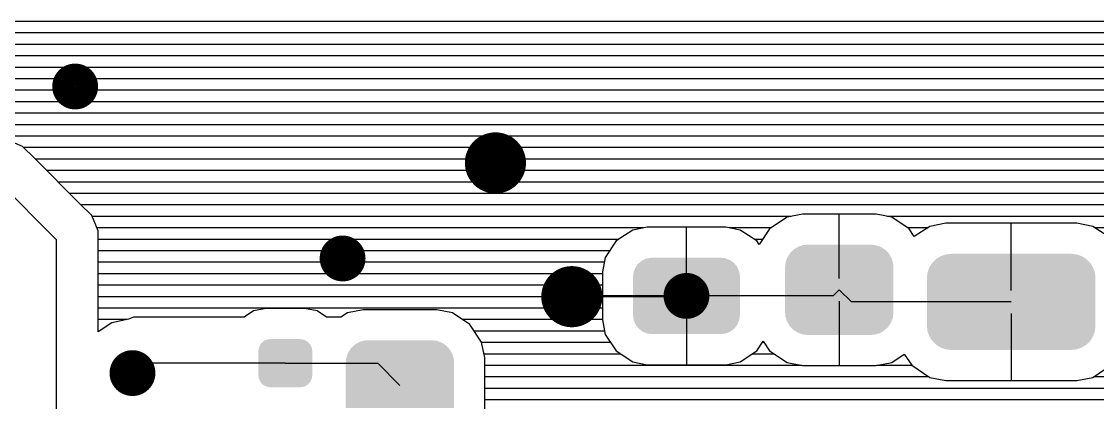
# Model space of a CAD drawing. Extents: x 295 to 953, y 10 to 290.
# Drawn here: x 602.49 to 648.98, y 206.47 to 222.93 of the extents above; entities that cross this region are included whole.
import ezdxf

# ---------------------------------------------------------------- set-up
doc = ezdxf.new("R2010")
doc.units = 0
doc.header["$LTSCALE"] = 5
doc.header["$MEASUREMENT"] = 0
doc.layers.get('0').update_dxf_attribs({"linetype": 'CONTINUOUS', "lineweight": 25})
doc.layers.add('DV-DPO-A6_BOT', color=7, linetype='CONTINUOUS')

msp = doc.modelspace()

# ---------------------------------------------------------------- linework, layer by layer
for points, const_width in [([(605.302, 220.118, -1), (604.312, 220.118, -1)], 0.991), ([(623.628, 216.816, -1), (622.307, 216.816, -1)], 1.321), ([(616.859, 212.689, -1), (615.869, 212.689, -1)], 0.991), ([(626.93, 211.038, -1), (625.609, 211.038, -1)], 1.321), ([(631.718, 211.071, -1), (630.728, 211.071, -1)], 0.991), ([(607.779, 207.736, -1), (606.788, 207.736, -1)], 0.991)]:
    msp.add_lwpolyline(points, format="xyb", close=True, dxfattribs=dict(const_width=const_width))
for points in [[(639.933, 212.939), (639.821, 213.058), (635.714, 212.939), (635.84, 213.058)], [(639.821, 213.058), (639.765, 213.094), (635.84, 213.058), (635.879, 213.094)], [(639.765, 213.094), (639.632, 213.183), (635.879, 213.094), (636.032, 213.183)], [(639.632, 213.183), (639.563, 213.207), (636.032, 213.183), (636.075, 213.207)], [(639.563, 213.207), (639.419, 213.26), (636.075, 213.207), (636.253, 213.26)], [(639.419, 213.26), (639.318, 213.272), (636.253, 213.26), (636.292, 213.272)], [(639.318, 213.272), (639.194, 213.286), (636.292, 213.272), (636.46, 213.286)], [(633.302, 212.465), (633.277, 212.495), (629.138, 212.465), (629.175, 212.495)], [(633.277, 212.495), (633.139, 212.597), (629.175, 212.495), (629.3, 212.597)], [(633.139, 212.597), (633.109, 212.618), (629.3, 212.597), (629.347, 212.618)], [(633.109, 212.618), (632.945, 212.684), (629.347, 212.618), (629.489, 212.684)], [(632.945, 212.684), (632.915, 212.696), (629.489, 212.684), (629.554, 212.696)], [(632.915, 212.696), (632.717, 212.721), (629.554, 212.696), (629.694, 212.721)], [(632.717, 212.721), (632.709, 212.722), (629.694, 212.721), (629.737, 212.722)], [(640.153, 212.48), (640.136, 212.537), (635.505, 212.48), (635.512, 212.537)], [(640.136, 212.537), (640.089, 212.697), (635.512, 212.537), (635.57, 212.697)], [(640.089, 212.697), (640.058, 212.75), (635.57, 212.697), (635.59, 212.75)], [(640.058, 212.75), (639.976, 212.893), (635.59, 212.75), (635.684, 212.893)], [(639.976, 212.893), (639.933, 212.939), (635.684, 212.893), (635.714, 212.939)], [(648.793, 212.303), (648.672, 212.496), (641.719, 212.303), (641.841, 212.496)], [(648.672, 212.496), (648.667, 212.501), (641.841, 212.496), (641.845, 212.501)], [(648.667, 212.501), (648.507, 212.661), (641.845, 212.501), (642.007, 212.661)], [(648.507, 212.661), (648.5, 212.665), (642.007, 212.661), (642.011, 212.665)], [(648.5, 212.665), (648.309, 212.786), (642.011, 212.665), (642.205, 212.786)], [(648.309, 212.786), (648.3, 212.789), (642.205, 212.786), (642.21, 212.789)], [(648.3, 212.789), (648.088, 212.863), (642.21, 212.789), (642.427, 212.863)], [(648.088, 212.863), (648.074, 212.864), (642.427, 212.863), (642.432, 212.864)], [(648.074, 212.864), (647.855, 212.888), (642.432, 212.864), (642.658, 212.888)], [(647.855, 212.888), (647.855, 212.894), (642.658, 212.888), (642.658, 212.894)], [(633.533, 211.939), (633.504, 212.103), (628.917, 211.939), (628.938, 212.103)], [(633.504, 212.103), (633.496, 212.144), (628.938, 212.103), (628.954, 212.144)], [(633.496, 212.144), (633.426, 212.297), (628.954, 212.144), (629.015, 212.297)], [(633.426, 212.297), (633.409, 212.334), (629.015, 212.297), (629.042, 212.334)], [(633.409, 212.334), (633.302, 212.465), (629.042, 212.334), (629.138, 212.465)], [(640.168, 212.312), (640.153, 212.48), (635.486, 212.312), (635.505, 212.48)], [(640.168, 210.358), (640.168, 212.312), (635.486, 210.358), (635.486, 212.312)], [(648.898, 211.85), (648.873, 212.076), (641.614, 211.85), (641.64, 212.076)], [(648.873, 212.076), (648.871, 212.083), (641.64, 212.076), (641.641, 212.083)], [(648.871, 212.083), (648.796, 212.297), (641.641, 212.083), (641.717, 212.297)], [(648.796, 212.297), (648.793, 212.303), (641.717, 212.297), (641.719, 212.303)], [(633.534, 211.896), (633.533, 211.939), (628.911, 211.896), (628.917, 211.939)], [(633.534, 210.245), (633.534, 211.896), (628.911, 210.245), (628.911, 211.896)], [(648.895, 211.767), (648.898, 211.85), (641.618, 211.767), (641.614, 211.85)], [(648.895, 209.859), (648.895, 211.767), (641.618, 209.859), (641.618, 211.767)], [(633.529, 210.203), (633.534, 210.245), (628.913, 210.203), (628.911, 210.245)], [(633.508, 210.039), (633.529, 210.203), (628.942, 210.039), (628.913, 210.203)], [(640.148, 210.19), (640.168, 210.358), (635.5, 210.19), (635.486, 210.358)], [(640.142, 210.133), (640.148, 210.19), (635.517, 210.133), (635.5, 210.19)], [(633.491, 209.997), (633.508, 210.039), (628.95, 209.997), (628.942, 210.039)], [(633.431, 209.845), (633.491, 209.997), (629.02, 209.845), (628.95, 209.997)], [(633.404, 209.808), (633.431, 209.845), (629.037, 209.808), (629.02, 209.845)], [(633.307, 209.677), (633.404, 209.808), (629.144, 209.677), (629.037, 209.808)], [(640.083, 209.973), (640.142, 210.133), (635.565, 209.973), (635.517, 210.133)], [(640.064, 209.92), (640.083, 209.973), (635.595, 209.92), (635.565, 209.973)], [(639.97, 209.777), (640.064, 209.92), (635.678, 209.777), (635.595, 209.92)], [(639.939, 209.731), (639.97, 209.777), (635.721, 209.731), (635.678, 209.777)], [(639.813, 209.612), (639.939, 209.731), (635.833, 209.612), (635.721, 209.731)], [(648.898, 209.776), (648.895, 209.859), (641.614, 209.776), (641.618, 209.859)], [(648.872, 209.55), (648.898, 209.776), (641.64, 209.55), (641.614, 209.776)], [(633.27, 209.647), (633.307, 209.677), (629.169, 209.647), (629.144, 209.677)], [(633.146, 209.545), (633.27, 209.647), (629.307, 209.545), (629.169, 209.647)], [(633.099, 209.523), (633.146, 209.545), (629.337, 209.523), (629.307, 209.545)], [(632.957, 209.458), (633.099, 209.523), (629.501, 209.458), (629.337, 209.523)], [(632.891, 209.446), (632.957, 209.458), (629.53, 209.446), (629.501, 209.458)], [(632.752, 209.421), (632.891, 209.446), (629.728, 209.421), (629.53, 209.446)], [(632.709, 209.42), (632.752, 209.421), (629.737, 209.42), (629.728, 209.421)], [(639.775, 209.576), (639.813, 209.612), (635.888, 209.576), (635.833, 209.612)], [(639.621, 209.487), (639.775, 209.576), (636.022, 209.487), (635.888, 209.576)], [(639.578, 209.463), (639.621, 209.487), (636.09, 209.463), (636.022, 209.487)], [(639.401, 209.41), (639.578, 209.463), (636.235, 209.41), (636.09, 209.463)], [(639.361, 209.398), (639.401, 209.41), (636.336, 209.398), (636.235, 209.41)], [(639.194, 209.384), (639.361, 209.398), (636.46, 209.384), (636.336, 209.398)], [(648.872, 209.544), (648.872, 209.55), (641.642, 209.544), (641.64, 209.55)], [(648.796, 209.329), (648.872, 209.544), (641.716, 209.329), (641.642, 209.544)], [(648.794, 209.323), (648.796, 209.329), (641.72, 209.323), (641.716, 209.329)], [(648.671, 209.131), (648.794, 209.323), (641.84, 209.131), (641.72, 209.323)], [(615.053, 208.687), (615.032, 208.833), (612.722, 208.687), (612.745, 208.833)], [(615.032, 208.833), (615.024, 208.85), (612.745, 208.833), (612.748, 208.85)], [(615.024, 208.85), (614.961, 208.982), (612.748, 208.85), (612.817, 208.982)], [(614.961, 208.982), (614.947, 208.996), (612.817, 208.982), (612.824, 208.996)], [(614.947, 208.996), (614.846, 209.101), (612.824, 208.996), (612.932, 209.101)], [(614.846, 209.101), (614.827, 209.111), (612.932, 209.101), (612.942, 209.111)], [(614.827, 209.111), (614.701, 209.178), (612.942, 209.111), (613.08, 209.178)], [(614.701, 209.178), (614.669, 209.183), (613.08, 209.178), (613.091, 209.183)], [(614.669, 209.183), (614.538, 209.205), (613.091, 209.183), (613.237, 209.205)], [(621.072, 208.623), (620.989, 208.766), (616.603, 208.623), (616.697, 208.766)], [(620.989, 208.766), (620.946, 208.812), (616.697, 208.766), (616.728, 208.812)], [(620.946, 208.812), (620.834, 208.93), (616.728, 208.812), (616.854, 208.93)], [(620.834, 208.93), (620.779, 208.967), (616.854, 208.93), (616.893, 208.967)], [(620.779, 208.967), (620.645, 209.055), (616.893, 208.967), (617.046, 209.055)], [(620.645, 209.055), (620.577, 209.08), (617.046, 209.055), (617.089, 209.08)], [(620.577, 209.08), (620.432, 209.133), (617.089, 209.08), (617.266, 209.133)], [(620.432, 209.133), (620.331, 209.144), (617.266, 209.133), (617.306, 209.144)], [(620.331, 209.144), (620.207, 209.159), (617.306, 209.144), (617.473, 209.159)], [(648.668, 209.126), (648.671, 209.131), (641.846, 209.126), (641.84, 209.131)], [(648.506, 208.965), (648.668, 209.126), (642.006, 208.965), (641.846, 209.126)], [(648.502, 208.961), (648.506, 208.965), (642.012, 208.961), (642.006, 208.965)], [(648.307, 208.841), (648.502, 208.961), (642.204, 208.841), (642.012, 208.961)], [(648.303, 208.838), (648.307, 208.841), (642.212, 208.838), (642.204, 208.841)], [(648.085, 208.764), (648.303, 208.838), (642.425, 208.764), (642.212, 208.838)], [(615.056, 207.643), (615.056, 208.687), (612.718, 207.643), (612.718, 208.687)], [(621.181, 208.185), (621.167, 208.352), (616.499, 208.185), (616.519, 208.352)], [(621.167, 208.352), (621.15, 208.41), (616.519, 208.352), (616.526, 208.41)], [(621.15, 208.41), (621.102, 208.569), (616.526, 208.41), (616.584, 208.569)], [(621.102, 208.569), (621.072, 208.623), (616.584, 208.569), (616.603, 208.623)], [(648.081, 208.762), (648.085, 208.764), (642.438, 208.762), (642.425, 208.764)], [(647.855, 208.738), (648.081, 208.762), (642.658, 208.738), (642.438, 208.762)], [(647.855, 208.733), (647.855, 208.738), (642.658, 208.733), (642.658, 208.738)], [(621.181, 206.23), (621.181, 208.185), (616.499, 206.23), (616.499, 208.185)], [(615.029, 207.497), (615.053, 207.643), (612.743, 207.497), (612.722, 207.643)], [(615.027, 207.48), (615.029, 207.497), (612.751, 207.48), (612.743, 207.497)], [(614.958, 207.348), (615.027, 207.48), (612.814, 207.348), (612.751, 207.48)], [(614.951, 207.334), (614.958, 207.348), (612.827, 207.334), (612.814, 207.348)], [(614.843, 207.229), (614.951, 207.334), (612.928, 207.229), (612.827, 207.334)], [(614.832, 207.219), (614.843, 207.229), (612.948, 207.219), (612.928, 207.229)], [(614.695, 207.152), (614.832, 207.219), (613.074, 207.152), (612.948, 207.219)], [(614.684, 207.147), (614.695, 207.152), (613.106, 207.147), (613.074, 207.152)], [(614.538, 207.125), (614.684, 207.147), (613.237, 207.125), (613.106, 207.147)]]:
    msp.add_solid(points)
at = {"layer": 'DV-DPO-A6_BOT'}
for p, q in [((674.809, 222.925), (599.319, 222.925)), ((674.809, 222.43), (599.319, 222.43)), ((674.809, 221.934), (599.319, 221.934)), ((674.809, 221.439), (599.319, 221.439)), ((674.809, 220.944), (599.306, 220.944)), ((674.809, 220.449), (599.207, 220.449)), ((674.809, 219.953), (598.876, 219.953)), ((674.809, 219.458), (598.269, 219.458)), ((674.809, 218.963), (593.672, 218.963)), ((674.809, 218.467), (594.168, 218.467)), ((674.809, 217.972), (594.663, 217.972)), ((602.535, 217.53), (601.868, 217.807)), ((603.05, 217.021), (602.535, 217.53)), ((674.809, 217.477), (602.588, 217.477)), ((605.012, 215.053), (603.05, 217.021)), ((674.809, 216.981), (603.083, 216.981)), ((674.809, 216.486), (603.578, 216.486)), ((601.505, 215.991), (603.981, 213.514)), ((674.809, 215.991), (604.074, 215.991)), ((674.809, 215.496), (604.569, 215.496)), ((605.527, 214.545), (605.012, 215.053)), ((674.809, 215), (605.064, 215)), ((605.797, 213.878), (605.527, 214.545)), ((635.753, 214.505), (605.54, 214.505)), ((635.568, 214.472), (634.809, 213.963)), ((636.242, 214.604), (635.568, 214.472)), ((639.418, 214.604), (636.242, 214.604)), ((637.827, 211.83), (637.827, 214.604)), ((640.092, 214.472), (639.418, 214.604)), ((650.612, 214.505), (639.907, 214.505)), ((640.851, 213.963), (640.092, 214.472)), ((629.367, 214.01), (605.745, 214.01)), ((628.905, 213.917), (628.192, 213.448)), ((629.526, 214.043), (628.905, 213.917)), ((632.927, 214.043), (629.526, 214.043)), ((631.223, 211.566), (631.223, 214.043)), ((633.547, 213.917), (632.927, 214.043)), ((634.881, 214.01), (633.085, 214.01)), ((634.261, 213.448), (633.547, 213.917)), ((634.809, 213.963), (634.36, 213.29)), ((641.644, 214.01), (640.779, 214.01)), ((641.069, 213.633), (640.851, 213.963)), ((641.736, 214.076), (641.069, 213.633)), ((642.43, 214.214), (641.736, 214.076)), ((648.089, 214.214), (642.43, 214.214)), ((645.256, 211.309), (645.256, 214.214)), ((648.783, 214.076), (648.089, 214.214)), ((649.45, 213.633), (648.783, 214.076)), ((649.74, 214.01), (648.875, 214.01)), ((603.981, 213.514), (603.981, 174.716)), ((605.797, 213.158), (605.797, 213.878)), ((628.297, 213.514), (605.797, 213.514)), ((628.192, 213.448), (627.716, 212.735)), ((634.512, 213.514), (634.155, 213.514)), ((634.36, 213.29), (634.261, 213.448)), ((605.797, 209.526), (605.797, 213.158)), ((627.908, 213.019), (605.797, 213.019)), ((627.676, 212.524), (605.797, 212.524)), ((627.716, 212.735), (627.591, 212.108)), ((627.591, 212.028), (605.797, 212.028)), ((627.591, 212.108), (627.591, 210.034)), ((627.591, 211.533), (605.797, 211.533)), ((637.827, 211.335), (637.569, 211.071)), ((638.349, 210.813), (637.827, 211.335)), ((627.591, 211.038), (605.797, 211.038)), ((631.196, 211.038), (626.27, 211.038)), ((630.728, 211.071), (627.591, 211.071)), ((631.223, 211.071), (631.196, 211.038)), ((637.569, 211.071), (631.223, 211.071)), ((637.827, 210.84), (637.827, 208.059)), ((645.256, 210.813), (638.349, 210.813)), ((627.591, 210.543), (605.797, 210.543)), ((612.52, 210.424), (612.111, 210.146)), ((613.062, 210.529), (612.52, 210.424)), ((614.719, 210.529), (613.062, 210.529)), ((615.261, 210.424), (614.719, 210.529)), ((615.67, 210.146), (615.261, 210.424)), ((616.582, 210.344), (616.291, 210.146)), ((617.255, 210.476), (616.582, 210.344)), ((620.432, 210.476), (617.255, 210.476)), ((621.106, 210.344), (620.432, 210.476)), ((621.865, 209.836), (621.106, 210.344)), ((631.223, 210.576), (631.223, 208.099)), ((645.256, 210.318), (645.256, 207.412)), ((607.059, 210.047), (605.797, 210.047)), ((606.385, 209.915), (605.797, 209.526)), ((607.105, 210.06), (606.385, 209.915)), ((607.323, 210.146), (607.105, 210.06)), ((612.111, 210.146), (607.323, 210.146)), ((616.291, 210.146), (615.67, 210.146)), ((627.591, 210.047), (621.541, 210.047)), ((622.373, 209.076), (621.865, 209.836)), ((627.591, 210.034), (627.716, 209.407)), ((605.844, 209.552), (605.797, 209.552)), ((627.69, 209.552), (622.05, 209.552)), ((627.716, 209.407), (628.192, 208.7)), ((622.506, 208.403), (622.373, 209.076)), ((627.954, 209.057), (622.373, 209.057)), ((634.261, 208.7), (634.538, 209.109)), ((634.571, 209.057), (634.498, 209.057)), ((634.538, 209.109), (634.809, 208.7)), ((628.396, 208.561), (622.473, 208.561)), ((622.506, 206.006), (622.506, 208.403)), ((628.192, 208.7), (628.905, 208.225)), ((633.547, 208.225), (634.261, 208.7)), ((635.02, 208.561), (634.056, 208.561)), ((634.809, 208.7), (635.568, 208.191)), ((640.092, 208.191), (640.634, 208.555)), ((640.634, 208.555), (640.957, 208.073)), ((607.713, 208.165), (607.283, 207.736)), ((613.887, 208.165), (607.713, 208.165)), ((613.887, 208.165), (617.883, 208.165)), ((617.883, 208.165), (618.84, 207.207)), ((636.209, 208.066), (622.506, 208.066)), ((628.905, 208.225), (629.526, 208.099)), ((629.526, 208.099), (632.927, 208.099)), ((632.927, 208.099), (633.547, 208.225)), ((635.568, 208.191), (636.242, 208.059)), ((636.242, 208.059), (639.418, 208.059)), ((639.418, 208.059), (640.092, 208.191)), ((640.964, 208.066), (639.451, 208.066)), ((640.957, 208.073), (641.736, 207.551)), ((648.783, 207.551), (649.562, 208.073)), ((641.703, 207.571), (622.506, 207.571)), ((641.736, 207.551), (642.43, 207.412)), ((642.43, 207.412), (648.089, 207.412)), ((648.089, 207.412), (648.783, 207.551)), ((664.131, 207.571), (648.816, 207.571)), ((663.8, 207.075), (622.506, 207.075)), ((663.47, 206.58), (622.506, 206.58))]:
    msp.add_line(p, q, dxfattribs=at)

doc.saveas('drawing.dxf')
